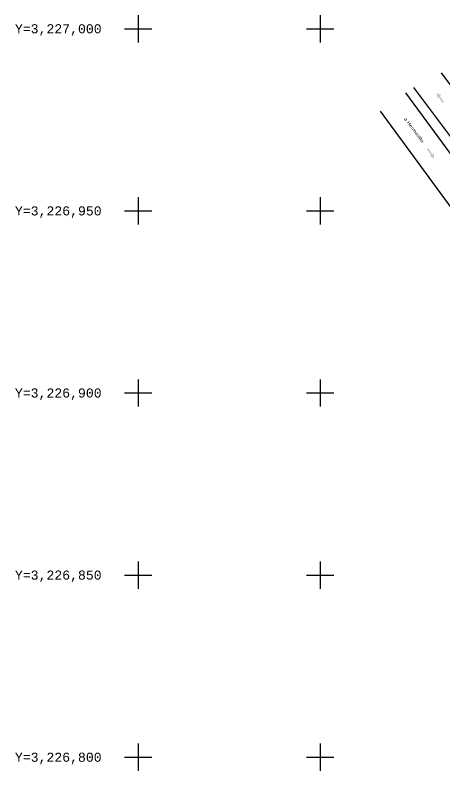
# Model space of a CAD drawing. Header units: millimetres. Extents: x 793 to 3159, y 750 to 2095.
# Drawn here: x 793.3 to 911.2, y 1122.1 to 1329.6 of the extents above; entities that cross this region are included whole.
import ezdxf
from ezdxf.enums import TextEntityAlignment as Align

# ---------------------------------------------------------------- set-up
doc = ezdxf.new("R2010")
doc.units = ezdxf.units.MM
for name, color, linetype in [('limite de carretera', 9, 'Continuous'), ('poligono real existente', 210, 'Continuous'), ('RETTX01', 2, 'Continuous'), ('RETUTM01', 8, 'Continuous'), ('VERTICES', 210, 'Continuous')]:
    doc.layers.add(name, color=color, linetype=linetype)
doc.styles.add('MONOTXT4', font='MONOTXT4.shx')
doc.styles.add('VERTICES', font='arial.ttf', dxfattribs={"height": 0.5})

# ---------------------------------------------------------------- blocks, each defined once
blk = doc.blocks.new('A$C6A1540C3')
at = {"layer": 'RETUTM01', "color": 8, "linetype": 'Continuous'}
for p, q in [((3.75, 7.5), (3.75, 0)), ((0, 3.75), (7.5, 3.75))]:
    blk.add_line(p, q, dxfattribs=at)

msp = doc.modelspace()

# ---------------------------------------------------------------- hatches: boundary and pattern name
at = {"layer": 'VERTICES'}
for points in [[(910.61192, 1305.47399), (911.00289, 1305.73757), (909.87324, 1307.41314), (910.26971, 1307.68044), (908.98652, 1308.30665), (909.0858, 1306.88226), (909.48228, 1307.14956)], [(906.68741, 1293.11073), (906.29644, 1292.84714), (907.42609, 1291.17157), (907.02961, 1290.90428), (908.31281, 1290.27807), (908.21352, 1291.70245), (907.81705, 1291.43516)]]:
    msp.add_hatch(color=0, dxfattribs=at).paths.add_polyline_path(points)

# ---------------------------------------------------------------- linework, layer by layer
at = {"layer": 'limite de carretera'}
for p, q in [((935.64026, 1279.85576, 298.083), (910.27665, 1313.78027, 299.008)), ((937.73173, 1262.87451, 297.957), (902.71667, 1309.75488, 299.148)), ((900.43741, 1308.33449, 299.247), (934.69413, 1261.57587, 298.039)), ((893.5, 1303.25194, 299.247), (927.75671, 1256.49332, 298.039))]:
    msp.add_line(p, q, dxfattribs=at)

# ---------------------------------------------------------------- block references
at = {"layer": 'poligono real existente'}
for p in [(823.30715, 1322.1269), (873.30715, 1322.1269), (873.30715, 1322.1269), (823.30715, 1272.1269), (873.30715, 1272.1269), (823.30715, 1222.1269), (873.30715, 1222.1269), (823.30715, 1172.1269), (873.30715, 1172.1269), (823.30715, 1122.1269), (873.30715, 1122.1269)]:
    msp.add_blockref('A$C6A1540C3', p, dxfattribs=at)

# ---------------------------------------------------------------- texts
at = {"layer": 'RETTX01', "color": 2, "style": 'MONOTXT4'}
for s, p in [('Y=3,227,000', (817.05748, 1325.87687)), ('Y=3,226,950', (817.05748, 1275.87687)), ('Y=3,226,950', (817.05748, 1275.87687)), ('Y=3,226,900', (817.05748, 1225.87687)), ('Y=3,226,900', (817.05748, 1225.87687)), ('Y=3,226,850', (817.05748, 1175.87687)), ('Y=3,226,850', (817.05748, 1175.87687)), ('Y=3,226,800', (817.05748, 1125.87687))]:
    msp.add_text(s, height=2.5, dxfattribs=at).set_placement(p, align=Align.MIDDLE_RIGHT)
at = {"layer": 'VERTICES', "color": 0, "style": 'VERTICES', "width": 1.221414}
msp.add_text('a Hermosillo', height=0.864, rotation=306.7932652, dxfattribs=at).set_placement((899.99787, 1301.10852, -290.296))

doc.saveas('drawing.dxf')
